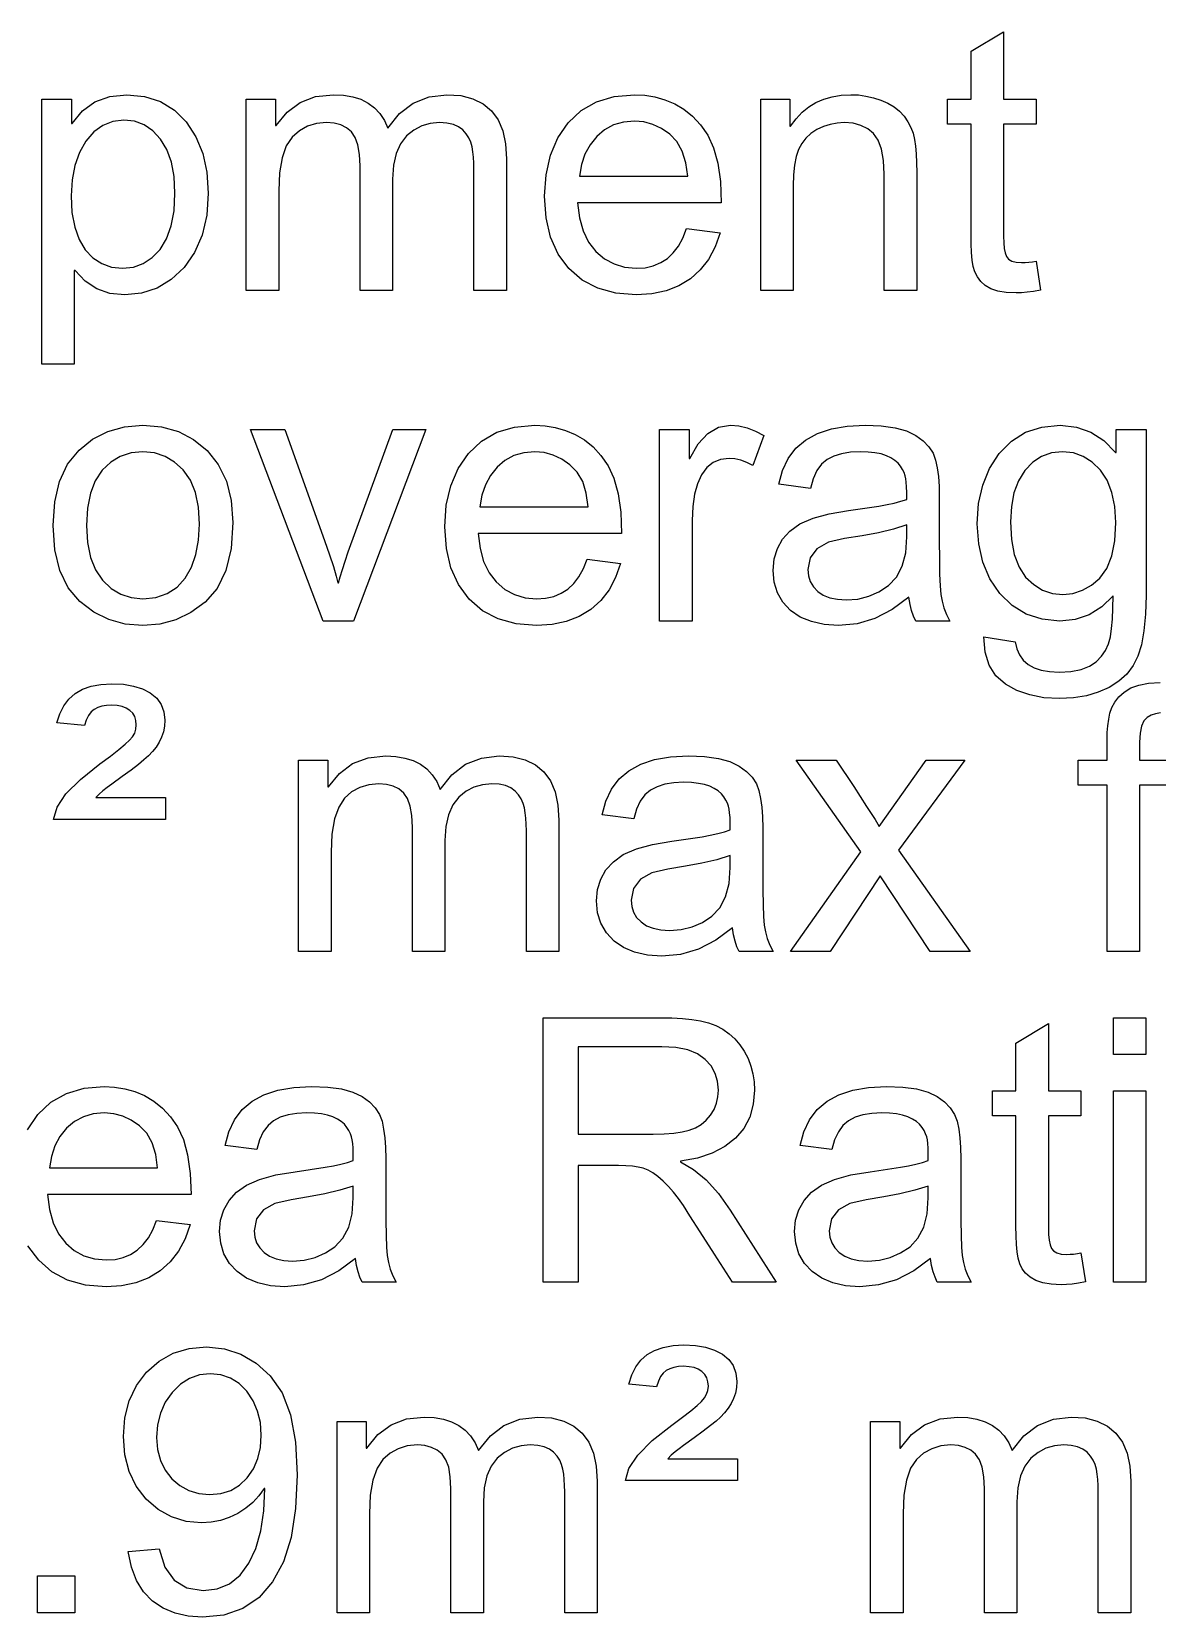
# Model space of a CAD drawing. Header units: metres. Extents: x -522 to 329, y -382 to 480.
# Drawn here: x -17.96 to -9.45, y -12.03 to -0.04 of the extents above; entities that cross this region are included whole.
import ezdxf

# ---------------------------------------------------------------- set-up
doc = ezdxf.new("R2010")
doc.units = ezdxf.units.M
doc.layers.add('METRICS', color=7, linetype='Continuous')

msp = doc.modelspace()

# ---------------------------------------------------------------- linework, layer by layer
at = {"layer": 'METRICS'}
for points in [[(-10.334, -1.997), (-10.387, -2.007), (-10.435, -2.014), (-10.479, -2.018), (-10.518, -2.019), (-10.593, -2.016), (-10.658, -2.005), (-10.711, -1.987), (-10.753, -1.962), (-10.786, -1.932), (-10.812, -1.898), (-10.831, -1.86), (-10.843, -1.819), (-10.85, -1.771), (-10.855, -1.714), (-10.858, -1.649), (-10.859, -1.576), (-10.859, -0.742), (-11.038, -0.742), (-11.038, -0.553), (-10.859, -0.553), (-10.859, -0.192), (-10.614, -0.044), (-10.614, -0.553), (-10.368, -0.553), (-10.368, -0.742), (-10.614, -0.742), (-10.614, -1.589), (-10.613, -1.64), (-10.608, -1.683), (-10.601, -1.717), (-10.591, -1.744), (-10.576, -1.764), (-10.552, -1.778), (-10.519, -1.787), (-10.477, -1.79), (-10.451, -1.789), (-10.424, -1.787), (-10.396, -1.784), (-10.368, -1.779), (-10.334, -1.997)], [(-17.656, -0.739), (-17.579, -0.643), (-17.484, -0.575), (-17.372, -0.534), (-17.243, -0.52), (-17.108, -0.533), (-16.988, -0.571), (-16.883, -0.636), (-16.793, -0.726), (-16.72, -0.838), (-16.669, -0.964), (-16.638, -1.107), (-16.628, -1.265), (-16.639, -1.432), (-16.673, -1.582), (-16.73, -1.713), (-16.81, -1.826), (-16.907, -1.917), (-17.014, -1.982), (-17.131, -2.021), (-17.259, -2.034), (-17.37, -2.023), (-17.469, -1.988), (-17.557, -1.93), (-17.633, -1.849), (-17.64, -1.849), (-17.64, -2.557), (-17.885, -2.557), (-17.885, -0.553), (-17.662, -0.553), (-17.662, -0.739), (-17.656, -0.739)], [(-14.372, -2), (-14.618, -2), (-14.618, -1.086), (-14.619, -1.037), (-14.621, -0.992), (-14.626, -0.951), (-14.632, -0.913), (-14.641, -0.879), (-14.656, -0.846), (-14.676, -0.815), (-14.702, -0.786), (-14.734, -0.762), (-14.774, -0.745), (-14.823, -0.735), (-14.879, -0.731), (-14.948, -0.738), (-15.013, -0.756), (-15.073, -0.788), (-15.128, -0.832), (-15.174, -0.891), (-15.207, -0.965), (-15.227, -1.054), (-15.233, -1.16), (-15.233, -2), (-15.479, -2), (-15.479, -1.059), (-15.483, -0.972), (-15.495, -0.9), (-15.516, -0.843), (-15.545, -0.801), (-15.582, -0.77), (-15.625, -0.749), (-15.675, -0.736), (-15.733, -0.731), (-15.808, -0.738), (-15.877, -0.759), (-15.938, -0.793), (-15.992, -0.84), (-16.037, -0.907), (-16.069, -0.997), (-16.088, -1.111), (-16.094, -1.248), (-16.094, -2), (-16.34, -2), (-16.34, -0.553), (-16.119, -0.553), (-16.119, -0.754), (-16.113, -0.754), (-16.031, -0.652), (-15.931, -0.578), (-15.815, -0.534), (-15.681, -0.52), (-15.604, -0.524), (-15.535, -0.536), (-15.473, -0.555), (-15.418, -0.583), (-15.37, -0.619), (-15.329, -0.663), (-15.295, -0.714), (-15.269, -0.774), (-15.181, -0.663), (-15.077, -0.583), (-14.957, -0.536), (-14.823, -0.52), (-14.717, -0.527), (-14.626, -0.55), (-14.548, -0.588), (-14.485, -0.641), (-14.436, -0.709), (-14.401, -0.793), (-14.379, -0.892), (-14.372, -1.005), (-14.372, -2)], [(-12.749, -1.338), (-13.834, -1.338), (-13.819, -1.451), (-13.792, -1.55), (-13.751, -1.635), (-13.696, -1.705), (-13.632, -1.761), (-13.559, -1.8), (-13.479, -1.824), (-13.392, -1.832), (-13.324, -1.828), (-13.262, -1.814), (-13.206, -1.79), (-13.156, -1.758), (-13.111, -1.716), (-13.071, -1.665), (-13.038, -1.604), (-13.01, -1.533), (-12.757, -1.565), (-12.794, -1.671), (-12.844, -1.765), (-12.907, -1.845), (-12.982, -1.913), (-13.069, -1.966), (-13.166, -2.004), (-13.274, -2.027), (-13.392, -2.034), (-13.546, -2.022), (-13.682, -1.984), (-13.8, -1.922), (-13.901, -1.834), (-13.981, -1.725), (-14.039, -1.598), (-14.073, -1.452), (-14.085, -1.288), (-14.073, -1.125), (-14.04, -0.978), (-13.984, -0.847), (-13.907, -0.733), (-13.808, -0.639), (-13.692, -0.573), (-13.558, -0.533), (-13.405, -0.52), (-13.327, -0.524), (-13.25, -0.537), (-13.174, -0.559), (-13.1, -0.589), (-13.03, -0.63), (-12.965, -0.683), (-12.905, -0.749), (-12.851, -0.826), (-12.807, -0.921), (-12.775, -1.038), (-12.755, -1.177), (-12.749, -1.338)], [(-11.27, -2), (-11.517, -2), (-11.517, -1.12), (-11.522, -1.018), (-11.537, -0.932), (-11.562, -0.865), (-11.597, -0.814), (-11.641, -0.778), (-11.692, -0.752), (-11.751, -0.736), (-11.819, -0.731), (-11.872, -0.735), (-11.925, -0.745), (-11.976, -0.761), (-12.025, -0.784), (-12.07, -0.814), (-12.109, -0.849), (-12.14, -0.889), (-12.164, -0.935), (-12.182, -0.988), (-12.194, -1.052), (-12.202, -1.125), (-12.205, -1.209), (-12.205, -2), (-12.45, -2), (-12.45, -0.553), (-12.229, -0.553), (-12.229, -0.757), (-12.224, -0.757), (-12.183, -0.702), (-12.137, -0.653), (-12.087, -0.613), (-12.032, -0.579), (-11.973, -0.553), (-11.909, -0.535), (-11.841, -0.523), (-11.768, -0.52), (-11.711, -0.522), (-11.654, -0.53), (-11.598, -0.543), (-11.542, -0.561), (-11.489, -0.584), (-11.442, -0.612), (-11.401, -0.645), (-11.366, -0.683), (-11.338, -0.725), (-11.315, -0.768), (-11.298, -0.812), (-11.286, -0.858), (-11.279, -0.909), (-11.274, -0.967), (-11.271, -1.034), (-11.27, -1.109), (-11.27, -2)], [(-17.276, -1.832), (-17.193, -1.823), (-17.119, -1.797), (-17.051, -1.752), (-16.991, -1.69), (-16.942, -1.61), (-16.907, -1.512), (-16.886, -1.397), (-16.879, -1.265), (-16.885, -1.139), (-16.906, -1.029), (-16.94, -0.935), (-16.987, -0.855), (-17.045, -0.793), (-17.111, -0.748), (-17.184, -0.721), (-17.265, -0.712), (-17.348, -0.722), (-17.424, -0.752), (-17.492, -0.802), (-17.552, -0.872), (-17.601, -0.957), (-17.636, -1.055), (-17.657, -1.164), (-17.664, -1.285), (-17.658, -1.411), (-17.637, -1.521), (-17.604, -1.615), (-17.557, -1.693), (-17.499, -1.754), (-17.432, -1.797), (-17.358, -1.823), (-17.276, -1.832)], [(-13.001, -1.136), (-13.016, -1.034), (-13.043, -0.946), (-13.084, -0.874), (-13.138, -0.818), (-13.201, -0.775), (-13.266, -0.745), (-13.334, -0.726), (-13.405, -0.72), (-13.488, -0.728), (-13.563, -0.749), (-13.631, -0.786), (-13.69, -0.836), (-13.74, -0.899), (-13.779, -0.969), (-13.805, -1.049), (-13.82, -1.136), (-13.001, -1.136)], [(-17.121, -3.02), (-16.981, -3.032), (-16.853, -3.068), (-16.738, -3.127), (-16.635, -3.211), (-16.551, -3.316), (-16.49, -3.442), (-16.454, -3.588), (-16.442, -3.754), (-16.455, -3.952), (-16.494, -4.118), (-16.559, -4.253), (-16.651, -4.357), (-16.758, -4.435), (-16.873, -4.49), (-16.994, -4.523), (-17.121, -4.534), (-17.254, -4.523), (-17.378, -4.489), (-17.492, -4.432), (-17.598, -4.353), (-17.686, -4.249), (-17.749, -4.118), (-17.787, -3.961), (-17.799, -3.777), (-17.787, -3.598), (-17.751, -3.444), (-17.69, -3.313), (-17.604, -3.207), (-17.501, -3.125), (-17.386, -3.067), (-17.26, -3.032), (-17.121, -3.02)], [(-14.981, -3.053), (-15.528, -4.5), (-15.757, -4.5), (-16.307, -3.053), (-16.048, -3.053), (-15.749, -3.89), (-15.711, -3.999), (-15.681, -4.089), (-15.66, -4.16), (-15.648, -4.212), (-15.643, -4.212), (-15.63, -4.165), (-15.613, -4.11), (-15.592, -4.047), (-15.568, -3.977), (-15.232, -3.053), (-14.981, -3.053)], [(-13.502, -3.838), (-14.587, -3.838), (-14.572, -3.951), (-14.545, -4.05), (-14.504, -4.135), (-14.45, -4.205), (-14.385, -4.261), (-14.312, -4.3), (-14.232, -4.324), (-14.145, -4.332), (-14.077, -4.328), (-14.015, -4.314), (-13.959, -4.29), (-13.909, -4.258), (-13.864, -4.216), (-13.824, -4.165), (-13.791, -4.104), (-13.763, -4.033), (-13.51, -4.065), (-13.547, -4.171), (-13.597, -4.265), (-13.66, -4.345), (-13.735, -4.413), (-13.822, -4.466), (-13.92, -4.504), (-14.027, -4.527), (-14.145, -4.534), (-14.299, -4.522), (-14.435, -4.484), (-14.554, -4.422), (-14.654, -4.334), (-14.734, -4.225), (-14.792, -4.098), (-14.826, -3.952), (-14.838, -3.788), (-14.827, -3.625), (-14.793, -3.478), (-14.738, -3.347), (-14.66, -3.233), (-14.562, -3.139), (-14.445, -3.073), (-14.311, -3.033), (-14.158, -3.02), (-14.08, -3.024), (-14.003, -3.037), (-13.927, -3.059), (-13.853, -3.089), (-13.783, -3.13), (-13.718, -3.183), (-13.658, -3.249), (-13.604, -3.326), (-13.56, -3.421), (-13.528, -3.538), (-13.508, -3.677), (-13.502, -3.838)], [(-12.426, -3.098), (-12.51, -3.324), (-12.556, -3.301), (-12.601, -3.284), (-12.645, -3.274), (-12.689, -3.271), (-12.754, -3.279), (-12.81, -3.302), (-12.858, -3.34), (-12.898, -3.394), (-12.929, -3.462), (-12.951, -3.542), (-12.964, -3.635), (-12.969, -3.74), (-12.969, -4.5), (-13.214, -4.5), (-13.214, -3.053), (-12.99, -3.053), (-12.99, -3.271), (-12.985, -3.271), (-12.922, -3.161), (-12.85, -3.083), (-12.768, -3.035), (-12.678, -3.02), (-12.615, -3.025), (-12.552, -3.039), (-12.489, -3.064), (-12.426, -3.098)], [(-11.02, -4.5), (-11.278, -4.5), (-11.295, -4.463), (-11.309, -4.421), (-11.32, -4.374), (-11.329, -4.321), (-11.455, -4.414), (-11.586, -4.481), (-11.721, -4.521), (-11.862, -4.534), (-11.971, -4.527), (-12.067, -4.505), (-12.152, -4.47), (-12.224, -4.42), (-12.282, -4.358), (-12.323, -4.286), (-12.348, -4.206), (-12.356, -4.117), (-12.348, -4.031), (-12.324, -3.952), (-12.284, -3.882), (-12.229, -3.82), (-12.153, -3.766), (-12.054, -3.723), (-11.932, -3.689), (-11.786, -3.665), (-11.557, -3.631), (-11.495, -3.62), (-11.44, -3.608), (-11.39, -3.595), (-11.345, -3.58), (-11.346, -3.529), (-11.347, -3.486), (-11.349, -3.451), (-11.352, -3.424), (-11.357, -3.401), (-11.365, -3.378), (-11.377, -3.354), (-11.392, -3.329), (-11.411, -3.306), (-11.436, -3.285), (-11.465, -3.267), (-11.499, -3.25), (-11.539, -3.237), (-11.586, -3.228), (-11.638, -3.222), (-11.697, -3.22), (-11.772, -3.224), (-11.839, -3.235), (-11.897, -3.253), (-11.947, -3.279), (-11.99, -3.315), (-12.025, -3.363), (-12.053, -3.424), (-12.074, -3.497), (-12.314, -3.466), (-12.286, -3.362), (-12.243, -3.271), (-12.185, -3.194), (-12.111, -3.132), (-12.021, -3.083), (-11.916, -3.048), (-11.796, -3.027), (-11.66, -3.02), (-11.539, -3.025), (-11.434, -3.039), (-11.347, -3.063), (-11.278, -3.097), (-11.222, -3.137), (-11.179, -3.182), (-11.147, -3.231), (-11.128, -3.283), (-11.115, -3.342), (-11.107, -3.408), (-11.101, -3.482), (-11.1, -3.564), (-11.1, -3.894), (-11.099, -4.033), (-11.097, -4.146), (-11.093, -4.235), (-11.088, -4.299), (-11.079, -4.35), (-11.065, -4.401), (-11.046, -4.451), (-11.02, -4.5)], [(-9.536, -4.305), (-9.54, -4.449), (-9.552, -4.574), (-9.571, -4.68), (-9.598, -4.765), (-9.634, -4.837), (-9.683, -4.901), (-9.743, -4.956), (-9.816, -5.002), (-9.898, -5.039), (-9.988, -5.065), (-10.086, -5.081), (-10.191, -5.087), (-10.309, -5.08), (-10.416, -5.059), (-10.513, -5.025), (-10.6, -4.977), (-10.672, -4.914), (-10.723, -4.834), (-10.754, -4.736), (-10.764, -4.62), (-10.525, -4.657), (-10.514, -4.711), (-10.494, -4.757), (-10.466, -4.797), (-10.429, -4.829), (-10.383, -4.854), (-10.329, -4.872), (-10.266, -4.883), (-10.194, -4.886), (-10.105, -4.881), (-10.028, -4.867), (-9.965, -4.842), (-9.914, -4.808), (-9.874, -4.767), (-9.843, -4.722), (-9.82, -4.672), (-9.806, -4.619), (-9.797, -4.557), (-9.791, -4.486), (-9.787, -4.403), (-9.786, -4.31), (-9.871, -4.393), (-9.966, -4.453), (-10.072, -4.488), (-10.188, -4.5), (-10.323, -4.487), (-10.443, -4.448), (-10.549, -4.383), (-10.642, -4.291), (-10.717, -4.18), (-10.77, -4.055), (-10.802, -3.917), (-10.813, -3.765), (-10.803, -3.612), (-10.771, -3.472), (-10.719, -3.346), (-10.647, -3.233), (-10.555, -3.139), (-10.448, -3.073), (-10.325, -3.033), (-10.186, -3.02), (-10.063, -3.033), (-9.953, -3.071), (-9.855, -3.136), (-9.768, -3.226), (-9.763, -3.226), (-9.763, -3.053), (-9.536, -3.053), (-9.536, -4.305)], [(-17.121, -4.332), (-17.023, -4.322), (-16.937, -4.293), (-16.863, -4.245), (-16.802, -4.177), (-16.754, -4.093), (-16.72, -3.997), (-16.7, -3.888), (-16.693, -3.767), (-16.701, -3.64), (-16.724, -3.529), (-16.762, -3.435), (-16.817, -3.358), (-16.882, -3.298), (-16.954, -3.255), (-17.034, -3.229), (-17.121, -3.22), (-17.211, -3.229), (-17.292, -3.255), (-17.364, -3.299), (-17.428, -3.36), (-17.481, -3.439), (-17.518, -3.534), (-17.541, -3.647), (-17.548, -3.777), (-17.541, -3.906), (-17.518, -4.019), (-17.48, -4.114), (-17.426, -4.192), (-17.361, -4.254), (-17.289, -4.297), (-17.209, -4.323), (-17.121, -4.332)], [(-13.754, -3.636), (-13.769, -3.534), (-13.796, -3.446), (-13.837, -3.374), (-13.892, -3.318), (-13.954, -3.275), (-14.019, -3.245), (-14.087, -3.226), (-14.158, -3.22), (-14.241, -3.228), (-14.316, -3.249), (-14.384, -3.286), (-14.443, -3.336), (-14.493, -3.399), (-14.532, -3.469), (-14.558, -3.549), (-14.573, -3.636), (-13.754, -3.636)], [(-10.165, -4.299), (-10.089, -4.292), (-10.017, -4.268), (-9.95, -4.229), (-9.887, -4.175), (-9.834, -4.102), (-9.796, -4.008), (-9.773, -3.893), (-9.765, -3.756), (-9.773, -3.634), (-9.794, -3.527), (-9.831, -3.436), (-9.881, -3.359), (-9.943, -3.298), (-10.011, -3.255), (-10.086, -3.229), (-10.168, -3.22), (-10.251, -3.229), (-10.326, -3.256), (-10.393, -3.3), (-10.452, -3.362), (-10.5, -3.44), (-10.535, -3.53), (-10.555, -3.634), (-10.562, -3.751), (-10.555, -3.884), (-10.533, -3.998), (-10.497, -4.092), (-10.447, -4.168), (-10.386, -4.225), (-10.319, -4.267), (-10.245, -4.291), (-10.165, -4.299)], [(-11.345, -3.863), (-11.345, -3.774), (-11.447, -3.805), (-11.559, -3.832), (-11.682, -3.855), (-11.816, -3.876), (-11.938, -3.905), (-12.025, -3.953), (-12.077, -4.022), (-12.094, -4.111), (-12.089, -4.159), (-12.075, -4.202), (-12.052, -4.241), (-12.019, -4.276), (-11.977, -4.304), (-11.928, -4.324), (-11.87, -4.336), (-11.804, -4.34), (-11.716, -4.334), (-11.633, -4.313), (-11.556, -4.279), (-11.484, -4.232), (-11.423, -4.168), (-11.38, -4.085), (-11.354, -3.984), (-11.345, -3.863)], [(-16.95, -6), (-17.798, -6), (-17.77, -5.908), (-17.703, -5.807), (-17.594, -5.698), (-17.446, -5.581), (-17.367, -5.522), (-17.303, -5.472), (-17.255, -5.432), (-17.222, -5.402), (-17.199, -5.375), (-17.183, -5.347), (-17.174, -5.318), (-17.171, -5.286), (-17.174, -5.253), (-17.183, -5.223), (-17.198, -5.198), (-17.22, -5.176), (-17.247, -5.159), (-17.279, -5.146), (-17.316, -5.139), (-17.357, -5.136), (-17.397, -5.138), (-17.432, -5.144), (-17.463, -5.154), (-17.489, -5.168), (-17.512, -5.187), (-17.532, -5.214), (-17.549, -5.249), (-17.563, -5.291), (-17.771, -5.27), (-17.75, -5.201), (-17.72, -5.141), (-17.681, -5.09), (-17.634, -5.048), (-17.577, -5.016), (-17.512, -4.993), (-17.438, -4.979), (-17.355, -4.974), (-17.269, -4.978), (-17.192, -4.992), (-17.124, -5.014), (-17.065, -5.044), (-17.017, -5.084), (-16.982, -5.131), (-16.962, -5.187), (-16.955, -5.251), (-16.958, -5.296), (-16.966, -5.338), (-16.98, -5.379), (-16.999, -5.417), (-17.022, -5.453), (-17.049, -5.488), (-17.079, -5.52), (-17.113, -5.551), (-17.154, -5.585), (-17.209, -5.627), (-17.277, -5.677), (-17.357, -5.734), (-17.392, -5.759), (-17.423, -5.784), (-17.452, -5.809), (-17.477, -5.835), (-16.95, -5.835), (-16.95, -6)], [(-9.306, -5.742), (-9.585, -5.742), (-9.585, -7), (-9.831, -7), (-9.831, -5.742), (-10.049, -5.742), (-10.049, -5.553), (-9.831, -5.553), (-9.831, -5.396), (-9.83, -5.342), (-9.826, -5.292), (-9.819, -5.243), (-9.81, -5.198), (-9.796, -5.155), (-9.773, -5.113), (-9.742, -5.074), (-9.702, -5.038), (-9.652, -5.006), (-9.59, -4.984), (-9.517, -4.97), (-9.431, -4.966)], [(-9.426, -5.195), (-9.464, -5.202), (-9.498, -5.213), (-9.529, -5.23), (-9.553, -5.256), (-9.571, -5.295), (-9.582, -5.349), (-9.585, -5.416), (-9.585, -5.553), (-9.306, -5.553)], [(-13.977, -7), (-14.222, -7), (-14.222, -6.086), (-14.223, -6.037), (-14.226, -5.992), (-14.23, -5.951), (-14.236, -5.913), (-14.246, -5.879), (-14.26, -5.846), (-14.281, -5.815), (-14.306, -5.786), (-14.339, -5.762), (-14.379, -5.745), (-14.427, -5.735), (-14.483, -5.731), (-14.553, -5.738), (-14.618, -5.756), (-14.678, -5.788), (-14.733, -5.832), (-14.779, -5.891), (-14.811, -5.965), (-14.831, -6.054), (-14.838, -6.16), (-14.838, -7), (-15.083, -7), (-15.083, -6.059), (-15.087, -5.972), (-15.1, -5.9), (-15.12, -5.843), (-15.149, -5.801), (-15.186, -5.77), (-15.229, -5.749), (-15.28, -5.736), (-15.337, -5.731), (-15.413, -5.738), (-15.481, -5.759), (-15.543, -5.793), (-15.597, -5.84), (-15.641, -5.907), (-15.673, -5.997), (-15.692, -6.111), (-15.698, -6.248), (-15.698, -7), (-15.944, -7), (-15.944, -5.553), (-15.723, -5.553), (-15.723, -5.754), (-15.718, -5.754), (-15.635, -5.652), (-15.536, -5.578), (-15.419, -5.534), (-15.285, -5.52), (-15.209, -5.524), (-15.14, -5.536), (-15.078, -5.555), (-15.023, -5.583), (-14.975, -5.619), (-14.934, -5.663), (-14.9, -5.714), (-14.873, -5.774), (-14.785, -5.663), (-14.681, -5.583), (-14.562, -5.536), (-14.427, -5.52), (-14.321, -5.527), (-14.23, -5.55), (-14.153, -5.588), (-14.089, -5.641), (-14.04, -5.709), (-14.005, -5.793), (-13.984, -5.892), (-13.977, -6.005), (-13.977, -7)], [(-12.356, -7), (-12.614, -7), (-12.63, -6.963), (-12.644, -6.921), (-12.656, -6.874), (-12.664, -6.821), (-12.79, -6.914), (-12.921, -6.981), (-13.057, -7.021), (-13.198, -7.034), (-13.306, -7.027), (-13.403, -7.005), (-13.487, -6.97), (-13.559, -6.92), (-13.617, -6.858), (-13.659, -6.786), (-13.683, -6.706), (-13.692, -6.617), (-13.684, -6.531), (-13.66, -6.452), (-13.62, -6.382), (-13.564, -6.32), (-13.489, -6.266), (-13.39, -6.223), (-13.267, -6.189), (-13.121, -6.165), (-12.892, -6.131), (-12.831, -6.12), (-12.775, -6.108), (-12.725, -6.095), (-12.681, -6.08), (-12.681, -6.029), (-12.682, -5.986), (-12.685, -5.951), (-12.688, -5.924), (-12.693, -5.901), (-12.701, -5.878), (-12.713, -5.854), (-12.728, -5.829), (-12.747, -5.806), (-12.771, -5.785), (-12.801, -5.767), (-12.835, -5.75), (-12.875, -5.737), (-12.921, -5.728), (-12.974, -5.722), (-13.033, -5.72), (-13.108, -5.724), (-13.174, -5.735), (-13.233, -5.753), (-13.283, -5.779), (-13.326, -5.815), (-13.361, -5.863), (-13.389, -5.924), (-13.409, -5.997), (-13.649, -5.966), (-13.622, -5.862), (-13.579, -5.771), (-13.52, -5.694), (-13.446, -5.632), (-13.357, -5.583), (-13.252, -5.548), (-13.131, -5.527), (-12.996, -5.52), (-12.874, -5.525), (-12.77, -5.539), (-12.683, -5.563), (-12.613, -5.597), (-12.558, -5.637), (-12.515, -5.682), (-12.483, -5.731), (-12.463, -5.783), (-12.451, -5.842), (-12.442, -5.908), (-12.437, -5.982), (-12.435, -6.064), (-12.435, -6.394), (-12.434, -6.533), (-12.432, -6.646), (-12.429, -6.735), (-12.424, -6.799), (-12.415, -6.85), (-12.401, -6.901), (-12.381, -6.951), (-12.356, -7)], [(-10.866, -7), (-11.169, -7), (-11.546, -6.427), (-11.926, -7), (-12.225, -7), (-11.694, -6.246), (-12.183, -5.553), (-11.879, -5.553), (-11.747, -5.752), (-11.649, -5.902), (-11.584, -6.002), (-11.554, -6.053), (-11.199, -5.553), (-10.906, -5.553), (-11.407, -6.232), (-10.866, -7)], [(-12.681, -6.363), (-12.681, -6.274), (-12.782, -6.305), (-12.895, -6.332), (-13.018, -6.355), (-13.151, -6.376), (-13.273, -6.405), (-13.36, -6.453), (-13.412, -6.522), (-13.43, -6.611), (-13.425, -6.659), (-13.411, -6.702), (-13.388, -6.741), (-13.355, -6.776), (-13.313, -6.804), (-13.263, -6.824), (-13.205, -6.836), (-13.139, -6.84), (-13.051, -6.834), (-12.968, -6.813), (-12.891, -6.779), (-12.819, -6.732), (-12.759, -6.668), (-12.715, -6.585), (-12.689, -6.484), (-12.681, -6.363)], [(-12.332, -9.5), (-12.664, -9.5), (-12.8, -9.287), (-12.907, -9.119), (-12.985, -8.997), (-13.035, -8.92), (-13.072, -8.868), (-13.11, -8.82), (-13.148, -8.776), (-13.188, -8.735), (-13.227, -8.7), (-13.265, -8.672), (-13.302, -8.652), (-13.338, -8.638), (-13.376, -8.629), (-13.419, -8.622), (-13.469, -8.619), (-13.524, -8.617), (-13.829, -8.617), (-13.829, -9.5), (-14.094, -9.5), (-14.094, -7.5), (-13.209, -7.5), (-13.122, -7.501), (-13.042, -7.506), (-12.97, -7.513), (-12.905, -7.523), (-12.845, -7.538), (-12.789, -7.559), (-12.737, -7.587), (-12.689, -7.621), (-12.645, -7.66), (-12.607, -7.705), (-12.574, -7.754), (-12.546, -7.808), (-12.525, -7.866), (-12.509, -7.925), (-12.5, -7.985), (-12.497, -8.047), (-12.506, -8.155), (-12.532, -8.251), (-12.577, -8.337), (-12.64, -8.411), (-12.72, -8.474), (-12.816, -8.524), (-12.928, -8.561), (-13.057, -8.586), (-13.057, -8.591), (-12.959, -8.647), (-12.863, -8.727), (-12.77, -8.83), (-12.681, -8.956), (-12.332, -9.5)], [(-9.995, -9.497), (-10.047, -9.507), (-10.095, -9.514), (-10.139, -9.518), (-10.179, -9.519), (-10.254, -9.516), (-10.318, -9.505), (-10.371, -9.487), (-10.413, -9.462), (-10.447, -9.432), (-10.473, -9.398), (-10.492, -9.36), (-10.503, -9.319), (-10.511, -9.271), (-10.516, -9.214), (-10.519, -9.149), (-10.52, -9.076), (-10.52, -8.242), (-10.698, -8.242), (-10.698, -8.053), (-10.52, -8.053), (-10.52, -7.692), (-10.274, -7.544), (-10.274, -8.053), (-10.029, -8.053), (-10.029, -8.242), (-10.274, -8.242), (-10.274, -9.089), (-10.273, -9.14), (-10.269, -9.183), (-10.262, -9.217), (-10.252, -9.244), (-10.236, -9.264), (-10.212, -9.278), (-10.179, -9.287), (-10.138, -9.29), (-10.111, -9.289), (-10.084, -9.287), (-10.056, -9.284), (-10.029, -9.279), (-9.995, -9.497)], [(-9.538, -7.778), (-9.783, -7.778), (-9.783, -7.5), (-9.538, -7.5), (-9.538, -7.778)], [(-13.829, -8.38), (-13.262, -8.38), (-13.18, -8.378), (-13.108, -8.373), (-13.044, -8.363), (-12.99, -8.351), (-12.942, -8.332), (-12.9, -8.307), (-12.862, -8.276), (-12.829, -8.237), (-12.803, -8.193), (-12.784, -8.147), (-12.773, -8.098), (-12.769, -8.047), (-12.776, -7.981), (-12.794, -7.921), (-12.825, -7.865), (-12.869, -7.815), (-12.927, -7.773), (-13.001, -7.744), (-13.091, -7.726), (-13.198, -7.72), (-13.829, -7.72), (-13.829, -8.38)], [(-17.993, -8.347), (-17.915, -8.233), (-17.817, -8.139), (-17.7, -8.073), (-17.566, -8.033), (-17.413, -8.02), (-17.335, -8.024), (-17.258, -8.037), (-17.183, -8.059), (-17.108, -8.089), (-17.038, -8.13), (-16.973, -8.183), (-16.913, -8.249), (-16.859, -8.326), (-16.815, -8.421), (-16.783, -8.538), (-16.764, -8.677), (-16.757, -8.838)], [(-15.206, -9.5), (-15.464, -9.5), (-15.48, -9.463), (-15.494, -9.421), (-15.506, -9.374), (-15.514, -9.321), (-15.64, -9.414), (-15.771, -9.481), (-15.907, -9.521), (-16.048, -9.534), (-16.156, -9.527), (-16.253, -9.505), (-16.337, -9.47), (-16.409, -9.42), (-16.467, -9.358), (-16.509, -9.286), (-16.533, -9.206), (-16.542, -9.117), (-16.534, -9.031), (-16.51, -8.952), (-16.47, -8.882), (-16.414, -8.82), (-16.339, -8.766), (-16.24, -8.723), (-16.117, -8.689), (-15.971, -8.665), (-15.742, -8.631), (-15.681, -8.62), (-15.625, -8.608), (-15.575, -8.595), (-15.531, -8.58), (-15.531, -8.529), (-15.532, -8.486), (-15.535, -8.451), (-15.538, -8.424), (-15.543, -8.401), (-15.551, -8.378), (-15.563, -8.354), (-15.578, -8.329), (-15.597, -8.306), (-15.621, -8.285), (-15.651, -8.267), (-15.685, -8.25), (-15.725, -8.237), (-15.771, -8.228), (-15.824, -8.222), (-15.883, -8.22), (-15.958, -8.224), (-16.024, -8.235), (-16.083, -8.253), (-16.133, -8.279), (-16.175, -8.315), (-16.211, -8.363), (-16.239, -8.424), (-16.259, -8.497), (-16.499, -8.466), (-16.472, -8.362), (-16.429, -8.271), (-16.37, -8.194), (-16.296, -8.132), (-16.207, -8.083), (-16.102, -8.048), (-15.981, -8.027), (-15.846, -8.02), (-15.724, -8.025), (-15.62, -8.039), (-15.533, -8.063), (-15.463, -8.097), (-15.408, -8.137), (-15.365, -8.182), (-15.333, -8.231), (-15.313, -8.283), (-15.301, -8.342), (-15.292, -8.408), (-15.287, -8.482), (-15.285, -8.564), (-15.285, -8.894), (-15.284, -9.033), (-15.282, -9.146), (-15.279, -9.235), (-15.274, -9.299), (-15.265, -9.35), (-15.251, -9.401), (-15.231, -9.451), (-15.206, -9.5)], [(-10.858, -9.5), (-11.116, -9.5), (-11.132, -9.463), (-11.146, -9.421), (-11.158, -9.374), (-11.166, -9.321), (-11.292, -9.414), (-11.423, -9.481), (-11.559, -9.521), (-11.7, -9.534), (-11.808, -9.527), (-11.905, -9.505), (-11.989, -9.47), (-12.061, -9.42), (-12.119, -9.358), (-12.161, -9.286), (-12.185, -9.206), (-12.194, -9.117), (-12.186, -9.031), (-12.162, -8.952), (-12.122, -8.882), (-12.066, -8.82), (-11.991, -8.766), (-11.892, -8.723), (-11.769, -8.689), (-11.623, -8.665), (-11.394, -8.631), (-11.333, -8.62), (-11.277, -8.608), (-11.227, -8.595), (-11.183, -8.58), (-11.183, -8.529), (-11.185, -8.486), (-11.187, -8.451), (-11.19, -8.424), (-11.195, -8.401), (-11.203, -8.378), (-11.215, -8.354), (-11.23, -8.329), (-11.249, -8.306), (-11.273, -8.285), (-11.303, -8.267), (-11.337, -8.25), (-11.377, -8.237), (-11.423, -8.228), (-11.476, -8.222), (-11.535, -8.22), (-11.61, -8.224), (-11.677, -8.235), (-11.735, -8.253), (-11.785, -8.279), (-11.828, -8.315), (-11.863, -8.363), (-11.891, -8.424), (-11.911, -8.497), (-12.151, -8.466), (-12.124, -8.362), (-12.081, -8.271), (-12.022, -8.194), (-11.948, -8.132), (-11.859, -8.083), (-11.754, -8.048), (-11.634, -8.027), (-11.498, -8.02), (-11.376, -8.025), (-11.272, -8.039), (-11.185, -8.063), (-11.115, -8.097), (-11.06, -8.137), (-11.017, -8.182), (-10.985, -8.231), (-10.965, -8.283), (-10.953, -8.342), (-10.944, -8.408), (-10.939, -8.482), (-10.937, -8.564), (-10.937, -8.894), (-10.937, -9.033), (-10.934, -9.146), (-10.931, -9.235), (-10.926, -9.299), (-10.917, -9.35), (-10.903, -9.401), (-10.883, -9.451), (-10.858, -9.5)], [(-9.538, -9.5), (-9.783, -9.5), (-9.783, -8.053), (-9.538, -8.053), (-9.538, -9.5)], [(-17.01, -8.636), (-17.024, -8.534), (-17.051, -8.446), (-17.092, -8.374), (-17.147, -8.318), (-17.209, -8.275), (-17.274, -8.245), (-17.342, -8.226), (-17.413, -8.22), (-17.496, -8.228), (-17.571, -8.249), (-17.639, -8.286), (-17.698, -8.336), (-17.749, -8.399), (-17.787, -8.469), (-17.813, -8.549), (-17.828, -8.636), (-17.01, -8.636)], [(-16.757, -8.838), (-17.842, -8.838), (-17.828, -8.951), (-17.8, -9.05), (-17.759, -9.135), (-17.705, -9.205), (-17.64, -9.261), (-17.567, -9.3), (-17.487, -9.324), (-17.4, -9.332), (-17.332, -9.328), (-17.27, -9.314), (-17.214, -9.29), (-17.164, -9.258), (-17.119, -9.216), (-17.079, -9.165), (-17.046, -9.104), (-17.018, -9.033), (-16.765, -9.065), (-16.802, -9.171), (-16.852, -9.265), (-16.915, -9.345), (-16.99, -9.413), (-17.077, -9.466), (-17.175, -9.504), (-17.282, -9.527), (-17.4, -9.534), (-17.554, -9.522), (-17.69, -9.484), (-17.809, -9.422), (-17.909, -9.334), (-17.99, -9.225)], [(-15.531, -8.863), (-15.531, -8.774), (-15.632, -8.805), (-15.745, -8.832), (-15.868, -8.855), (-16.001, -8.876), (-16.123, -8.905), (-16.21, -8.953), (-16.262, -9.022), (-16.28, -9.111), (-16.275, -9.159), (-16.261, -9.202), (-16.237, -9.241), (-16.205, -9.276), (-16.163, -9.304), (-16.113, -9.324), (-16.055, -9.336), (-15.989, -9.34), (-15.901, -9.334), (-15.818, -9.313), (-15.741, -9.279), (-15.669, -9.232), (-15.609, -9.168), (-15.565, -9.085), (-15.539, -8.984), (-15.531, -8.863)], [(-11.183, -8.863), (-11.183, -8.774), (-11.284, -8.805), (-11.397, -8.832), (-11.52, -8.855), (-11.653, -8.876), (-11.775, -8.905), (-11.862, -8.953), (-11.914, -9.022), (-11.932, -9.111), (-11.927, -9.159), (-11.913, -9.202), (-11.89, -9.241), (-11.857, -9.276), (-11.815, -9.304), (-11.765, -9.324), (-11.707, -9.336), (-11.641, -9.34), (-11.553, -9.334), (-11.47, -9.313), (-11.393, -9.279), (-11.321, -9.232), (-11.261, -9.168), (-11.217, -9.085), (-11.191, -8.984), (-11.183, -8.863)], [(-16.205, -11.059), (-16.244, -11.115), (-16.29, -11.165), (-16.343, -11.209), (-16.403, -11.248), (-16.468, -11.28), (-16.535, -11.303), (-16.604, -11.316), (-16.677, -11.321), (-16.795, -11.309), (-16.905, -11.275), (-17.005, -11.219), (-17.096, -11.14), (-17.172, -11.043), (-17.226, -10.931), (-17.258, -10.806), (-17.269, -10.667), (-17.258, -10.525), (-17.225, -10.397), (-17.17, -10.282), (-17.093, -10.18), (-16.998, -10.097), (-16.892, -10.038), (-16.772, -10.002), (-16.64, -9.99), (-16.505, -10.004), (-16.38, -10.045), (-16.265, -10.112), (-16.158, -10.207), (-16.069, -10.336), (-16.006, -10.503), (-15.968, -10.711), (-15.955, -10.958), (-15.967, -11.211), (-16.001, -11.431), (-16.059, -11.616), (-16.141, -11.767), (-16.243, -11.884), (-16.366, -11.967), (-16.509, -12.017), (-16.671, -12.034), (-16.779, -12.026), (-16.878, -12.003), (-16.967, -11.965), (-17.048, -11.911), (-17.116, -11.841), (-17.17, -11.755), (-17.208, -11.654), (-17.232, -11.536), (-16.997, -11.517), (-16.956, -11.655), (-16.886, -11.753), (-16.79, -11.812), (-16.666, -11.832), (-16.559, -11.819), (-16.466, -11.781), (-16.386, -11.716), (-16.319, -11.626), (-16.267, -11.513), (-16.229, -11.38), (-16.207, -11.229), (-16.199, -11.059), (-16.205, -11.059)], [(-12.625, -11), (-13.473, -11), (-13.446, -10.908), (-13.378, -10.807), (-13.27, -10.698), (-13.121, -10.581), (-13.042, -10.522), (-12.979, -10.472), (-12.93, -10.432), (-12.897, -10.402), (-12.875, -10.375), (-12.859, -10.347), (-12.849, -10.318), (-12.846, -10.286), (-12.849, -10.253), (-12.858, -10.223), (-12.873, -10.198), (-12.895, -10.176), (-12.922, -10.159), (-12.954, -10.146), (-12.991, -10.139), (-13.033, -10.136), (-13.072, -10.138), (-13.107, -10.144), (-13.138, -10.154), (-13.164, -10.168), (-13.187, -10.187), (-13.207, -10.214), (-13.224, -10.249), (-13.239, -10.291), (-13.446, -10.27), (-13.425, -10.201), (-13.395, -10.141), (-13.357, -10.09), (-13.309, -10.048), (-13.252, -10.016), (-13.187, -9.993), (-13.113, -9.979), (-13.03, -9.974), (-12.944, -9.978), (-12.867, -9.992), (-12.799, -10.014), (-12.74, -10.044), (-12.692, -10.084), (-12.658, -10.131), (-12.637, -10.187), (-12.63, -10.251), (-12.633, -10.296), (-12.641, -10.338), (-12.655, -10.379), (-12.674, -10.417), (-12.697, -10.453), (-12.724, -10.488), (-12.754, -10.52), (-12.788, -10.551), (-12.83, -10.585), (-12.884, -10.627), (-12.952, -10.677), (-13.033, -10.734), (-13.067, -10.759), (-13.098, -10.784), (-13.127, -10.809), (-13.153, -10.835), (-12.625, -10.835), (-12.625, -11)], [(-16.618, -11.106), (-16.533, -11.098), (-16.457, -11.075), (-16.39, -11.035), (-16.332, -10.979), (-16.286, -10.911), (-16.253, -10.834), (-16.233, -10.75), (-16.226, -10.656), (-16.233, -10.561), (-16.254, -10.475), (-16.287, -10.396), (-16.335, -10.325), (-16.393, -10.267), (-16.459, -10.226), (-16.532, -10.201), (-16.613, -10.192), (-16.694, -10.201), (-16.77, -10.228), (-16.838, -10.272), (-16.9, -10.334), (-16.952, -10.408), (-16.988, -10.49), (-17.01, -10.579), (-17.018, -10.675), (-17.011, -10.766), (-16.989, -10.848), (-16.953, -10.921), (-16.902, -10.986), (-16.841, -11.038), (-16.774, -11.076), (-16.699, -11.099), (-16.618, -11.106)], [(-13.686, -12), (-13.932, -12), (-13.932, -11.086), (-13.933, -11.037), (-13.935, -10.992), (-13.939, -10.951), (-13.945, -10.913), (-13.955, -10.879), (-13.97, -10.846), (-13.99, -10.815), (-14.016, -10.786), (-14.048, -10.762), (-14.088, -10.745), (-14.136, -10.735), (-14.192, -10.731), (-14.262, -10.738), (-14.327, -10.756), (-14.387, -10.788), (-14.442, -10.832), (-14.488, -10.891), (-14.521, -10.965), (-14.541, -11.054), (-14.547, -11.16), (-14.547, -12), (-14.793, -12), (-14.793, -11.059), (-14.797, -10.972), (-14.809, -10.9), (-14.83, -10.843), (-14.859, -10.801), (-14.895, -10.77), (-14.939, -10.749), (-14.989, -10.736), (-15.046, -10.731), (-15.122, -10.738), (-15.19, -10.759), (-15.252, -10.793), (-15.306, -10.84), (-15.351, -10.907), (-15.383, -10.997), (-15.402, -11.111), (-15.408, -11.248), (-15.408, -12), (-15.653, -12), (-15.653, -10.553), (-15.432, -10.553), (-15.432, -10.754), (-15.427, -10.754), (-15.345, -10.652), (-15.245, -10.578), (-15.128, -10.534), (-14.995, -10.52), (-14.918, -10.524), (-14.849, -10.536), (-14.787, -10.555), (-14.732, -10.583), (-14.684, -10.619), (-14.643, -10.663), (-14.609, -10.714), (-14.583, -10.774), (-14.494, -10.663), (-14.391, -10.583), (-14.271, -10.536), (-14.136, -10.52), (-14.031, -10.527), (-13.939, -10.55), (-13.862, -10.588), (-13.799, -10.641), (-13.75, -10.709), (-13.714, -10.793), (-13.693, -10.892), (-13.686, -11.005), (-13.686, -12)], [(-9.652, -12), (-9.898, -12), (-9.898, -11.086), (-9.899, -11.037), (-9.901, -10.992), (-9.905, -10.951), (-9.911, -10.913), (-9.921, -10.879), (-9.936, -10.846), (-9.956, -10.815), (-9.982, -10.786), (-10.014, -10.762), (-10.054, -10.745), (-10.102, -10.735), (-10.158, -10.731), (-10.228, -10.738), (-10.293, -10.756), (-10.353, -10.788), (-10.408, -10.832), (-10.454, -10.891), (-10.487, -10.965), (-10.506, -11.054), (-10.513, -11.16), (-10.513, -12), (-10.759, -12), (-10.759, -11.059), (-10.763, -10.972), (-10.775, -10.9), (-10.796, -10.843), (-10.825, -10.801), (-10.861, -10.77), (-10.905, -10.749), (-10.955, -10.736), (-11.012, -10.731), (-11.088, -10.738), (-11.156, -10.759), (-11.218, -10.793), (-11.272, -10.84), (-11.317, -10.907), (-11.348, -10.997), (-11.367, -11.111), (-11.374, -11.248), (-11.374, -12), (-11.619, -12), (-11.619, -10.553), (-11.398, -10.553), (-11.398, -10.754), (-11.393, -10.754), (-11.311, -10.652), (-11.211, -10.578), (-11.094, -10.534), (-10.96, -10.52), (-10.884, -10.524), (-10.815, -10.536), (-10.753, -10.555), (-10.698, -10.583), (-10.65, -10.619), (-10.609, -10.663), (-10.575, -10.714), (-10.548, -10.774), (-10.46, -10.663), (-10.356, -10.583), (-10.237, -10.536), (-10.102, -10.52), (-9.997, -10.527), (-9.905, -10.55), (-9.828, -10.588), (-9.765, -10.641), (-9.715, -10.709), (-9.68, -10.793), (-9.659, -10.892), (-9.652, -11.005), (-9.652, -12)], [(-17.637, -12), (-17.917, -12), (-17.917, -11.72), (-17.637, -11.72), (-17.637, -12)]]:
    msp.add_lwpolyline(points, dxfattribs=at)

doc.saveas('drawing.dxf')
